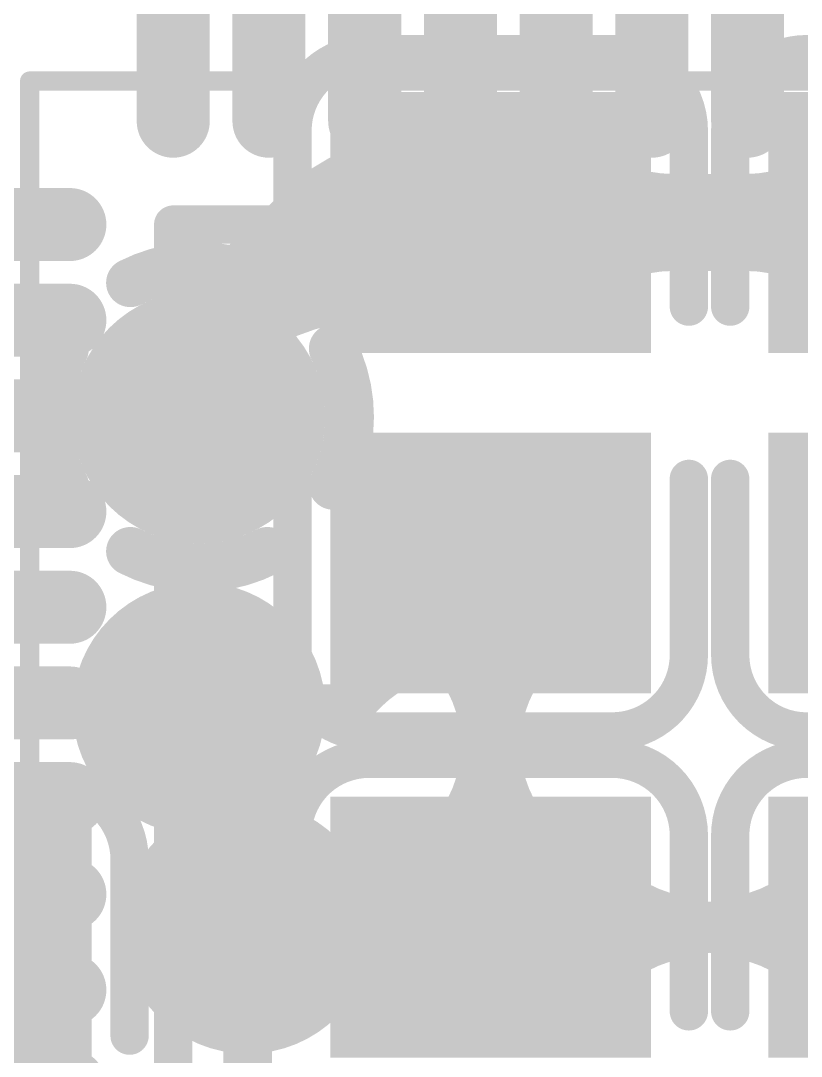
# Model space of a CAD drawing. Header units: millimetres. Extents: x 3.32 to 12.49, y 5.66 to 10.73.
# Drawn here: x 5.1754 to 5.3359, y 6.0421 to 6.2552 of the extents above; entities that cross this region are included whole.
import ezdxf

# ---------------------------------------------------------------- set-up
doc = ezdxf.new("R2010")
doc.units = ezdxf.units.MM
doc.header["$MEASUREMENT"] = 0
for name, color, linetype in [('BottomLayer', 5, 'Continuous'), ('BottomOverlay', 54, 'Continuous'), ('BottomPaste', 16, 'Continuous'), ('BottomSolder', 6, 'Continuous'), ('InternalPlane1', 76, 'Continuous'), ('InternalPlane2', 16, 'Continuous'), ('Mechanical13', 56, 'Continuous'), ('MultiLayer', 9, 'Continuous'), ('TopLayer', 1, 'Continuous'), ('TopOverlay', 2, 'Continuous'), ('TopPaste', 8, 'Continuous'), ('TopSolder', 216, 'Continuous'), ('ViaHoleLayer', 16, 'Continuous')]:
    doc.layers.add(name, color=color, linetype=linetype)

# ---------------------------------------------------------------- blocks, each defined once
blk = doc.blocks.new('0805_C_B_93')
at = {"layer": 'BottomLayer'}
for points in [[(-0.05787, -0.02894), (-0.0122, -0.02894), (-0.05787, 0.02894), (-0.0122, 0.02894)], [(0.0122, -0.02894), (0.05787, -0.02894), (0.0122, 0.02894), (0.05787, 0.02894)]]:
    blk.add_solid(points, dxfattribs=at)
at = {"layer": 'BottomOverlay', "const_width": 0.00787}
for points in [[(-0.06969, 0.025, -0.414213), (-0.05394, 0.04075)], [(0.05394, 0.04075, -0.414214), (0.06968, 0.025)], [(-0.05394, -0.04075, -0.414214), (-0.06969, -0.025)], [(0.06969, -0.025, -0.414213), (0.05394, -0.04075)]]:
    blk.add_lwpolyline(points, format="xyb", dxfattribs=at)
at = {"layer": 'BottomOverlay', "const_width": 0.00394}
for points in [[(-0.05591, 0.04075, 1), (-0.05197, 0.04075, 1)], [(-0.05591, 0.04075, 1), (-0.05197, 0.04075, 1)], [(-0.01969, 0.04075, 1), (-0.01575, 0.04075, 1)], [(0.01575, 0.04075, 1), (0.01969, 0.04075, 1)], [(0.05197, 0.04075, 1), (0.05591, 0.04075, 1)], [(0.05197, 0.04075, 1), (0.05591, 0.04075, 1)], [(-0.07165, 0.025, 1), (-0.06772, 0.025, 1)], [(-0.07165, 0.025, 1), (-0.06772, 0.025, 1)], [(0.06772, 0.025, 1), (0.07165, 0.025, 1)], [(0.06772, 0.025, 1), (0.07165, 0.025, 1)], [(-0.07165, -0.025, 1), (-0.06772, -0.025, 1)], [(-0.07165, -0.025, 1), (-0.06772, -0.025, 1)], [(0.06772, -0.025, 1), (0.07165, -0.025, 1)], [(0.06772, -0.025, 1), (0.07165, -0.025, 1)], [(-0.05591, -0.04075, 1), (-0.05197, -0.04075, 1)], [(-0.05591, -0.04075, 1), (-0.05197, -0.04075, 1)], [(-0.01969, -0.04075, 1), (-0.01575, -0.04075, 1)], [(0.01575, -0.04075, 1), (0.01969, -0.04075, 1)], [(0.05197, -0.04075, 1), (0.05591, -0.04075, 1)], [(0.05197, -0.04075, 1), (0.05591, -0.04075, 1)]]:
    blk.add_lwpolyline(points, format="xyb", close=True, dxfattribs=at)
at = {"layer": 'BottomOverlay', "const_width": 0.00787}
for points in [[(-0.01772, 0.04075), (-0.05394, 0.04075)], [(0.05394, 0.04075), (0.01772, 0.04075)], [(-0.06969, -0.025), (-0.06969, 0.025)], [(0.06968, -0.025), (0.06968, 0.025)], [(-0.01772, -0.04075), (-0.05394, -0.04075)], [(0.05394, -0.04075), (0.01772, -0.04075)]]:
    blk.add_lwpolyline(points, dxfattribs=at)
at = {"layer": 'BottomPaste'}
for points in [[(-0.05787, -0.02894), (-0.0122, -0.02894), (-0.05787, 0.02894), (-0.0122, 0.02894)], [(0.0122, -0.02894), (0.05787, -0.02894), (0.0122, 0.02894), (0.05787, 0.02894)]]:
    blk.add_solid(points, dxfattribs=at)
at = {"layer": 'BottomSolder'}
for points in [[(-0.06187, -0.03294), (-0.0082, -0.03294), (-0.06187, 0.03294), (-0.0082, 0.03294)], [(0.0082, -0.03294), (0.06187, -0.03294), (0.0082, 0.03294), (0.06187, 0.03294)]]:
    blk.add_solid(points, dxfattribs=at)
blk = doc.blocks.new('0805_C_B_120')
at = {"layer": 'BottomLayer'}
for points in [[(-0.05787, -0.02894), (-0.0122, -0.02894), (-0.05787, 0.02894), (-0.0122, 0.02894)], [(0.0122, -0.02894), (0.05787, -0.02894), (0.0122, 0.02894), (0.05787, 0.02894)]]:
    blk.add_solid(points, dxfattribs=at)
at = {"layer": 'BottomOverlay', "const_width": 0.00787}
for points in [[(-0.06969, 0.025, -0.414213), (-0.05394, 0.04075)], [(0.05394, 0.04075, -0.414214), (0.06968, 0.025)], [(-0.05394, -0.04075, -0.414214), (-0.06969, -0.025)], [(0.06969, -0.025, -0.414213), (0.05394, -0.04075)]]:
    blk.add_lwpolyline(points, format="xyb", dxfattribs=at)
at = {"layer": 'BottomOverlay', "const_width": 0.00394}
for points in [[(-0.05591, 0.04075, 1), (-0.05197, 0.04075, 1)], [(-0.05591, 0.04075, 1), (-0.05197, 0.04075, 1)], [(-0.01969, 0.04075, 1), (-0.01575, 0.04075, 1)], [(0.01575, 0.04075, 1), (0.01969, 0.04075, 1)], [(0.05197, 0.04075, 1), (0.05591, 0.04075, 1)], [(0.05197, 0.04075, 1), (0.05591, 0.04075, 1)], [(-0.07165, 0.025, 1), (-0.06772, 0.025, 1)], [(-0.07165, 0.025, 1), (-0.06772, 0.025, 1)], [(0.06772, 0.025, 1), (0.07165, 0.025, 1)], [(0.06772, 0.025, 1), (0.07165, 0.025, 1)], [(-0.07165, -0.025, 1), (-0.06772, -0.025, 1)], [(-0.07165, -0.025, 1), (-0.06772, -0.025, 1)], [(0.06772, -0.025, 1), (0.07165, -0.025, 1)], [(0.06772, -0.025, 1), (0.07165, -0.025, 1)], [(-0.05591, -0.04075, 1), (-0.05197, -0.04075, 1)], [(-0.05591, -0.04075, 1), (-0.05197, -0.04075, 1)], [(-0.01969, -0.04075, 1), (-0.01575, -0.04075, 1)], [(0.01575, -0.04075, 1), (0.01969, -0.04075, 1)], [(0.05197, -0.04075, 1), (0.05591, -0.04075, 1)], [(0.05197, -0.04075, 1), (0.05591, -0.04075, 1)]]:
    blk.add_lwpolyline(points, format="xyb", close=True, dxfattribs=at)
at = {"layer": 'BottomOverlay', "const_width": 0.00787}
for points in [[(-0.05394, 0.04075), (-0.01772, 0.04075)], [(0.01772, 0.04075), (0.05394, 0.04075)], [(-0.06969, 0.025), (-0.06969, -0.025)], [(0.06968, 0.025), (0.06968, -0.025)], [(-0.05394, -0.04075), (-0.01772, -0.04075)], [(0.01772, -0.04075), (0.05394, -0.04075)]]:
    blk.add_lwpolyline(points, dxfattribs=at)
at = {"layer": 'BottomPaste'}
for points in [[(-0.05787, -0.02894), (-0.0122, -0.02894), (-0.05787, 0.02894), (-0.0122, 0.02894)], [(0.0122, -0.02894), (0.05787, -0.02894), (0.0122, 0.02894), (0.05787, 0.02894)]]:
    blk.add_solid(points, dxfattribs=at)
at = {"layer": 'BottomSolder'}
for points in [[(-0.06187, -0.03294), (-0.0082, -0.03294), (-0.06187, 0.03294), (-0.0082, 0.03294)], [(0.0082, -0.03294), (0.06187, -0.03294), (0.0082, 0.03294), (0.06187, 0.03294)]]:
    blk.add_solid(points, dxfattribs=at)
blk = doc.blocks.new('0805_C_B_122')
at = {"layer": 'BottomLayer'}
for points in [[(-0.05787, -0.02894), (-0.0122, -0.02894), (-0.05787, 0.02894), (-0.0122, 0.02894)], [(0.0122, -0.02894), (0.05787, -0.02894), (0.0122, 0.02894), (0.05787, 0.02894)]]:
    blk.add_solid(points, dxfattribs=at)
at = {"layer": 'BottomOverlay', "const_width": 0.00787}
for points in [[(-0.06969, 0.025, -0.414213), (-0.05394, 0.04075)], [(0.05394, 0.04075, -0.414214), (0.06968, 0.025)], [(-0.05394, -0.04075, -0.414214), (-0.06969, -0.025)], [(0.06969, -0.025, -0.414213), (0.05394, -0.04075)]]:
    blk.add_lwpolyline(points, format="xyb", dxfattribs=at)
at = {"layer": 'BottomOverlay', "const_width": 0.00394}
for points in [[(-0.05591, 0.04075, 1), (-0.05197, 0.04075, 1)], [(-0.05591, 0.04075, 1), (-0.05197, 0.04075, 1)], [(-0.01969, 0.04075, 1), (-0.01575, 0.04075, 1)], [(0.01575, 0.04075, 1), (0.01969, 0.04075, 1)], [(0.05197, 0.04075, 1), (0.05591, 0.04075, 1)], [(0.05197, 0.04075, 1), (0.05591, 0.04075, 1)], [(-0.07165, 0.025, 1), (-0.06772, 0.025, 1)], [(-0.07165, 0.025, 1), (-0.06772, 0.025, 1)], [(0.06772, 0.025, 1), (0.07165, 0.025, 1)], [(0.06772, 0.025, 1), (0.07165, 0.025, 1)], [(-0.07165, -0.025, 1), (-0.06772, -0.025, 1)], [(-0.07165, -0.025, 1), (-0.06772, -0.025, 1)], [(0.06772, -0.025, 1), (0.07165, -0.025, 1)], [(0.06772, -0.025, 1), (0.07165, -0.025, 1)], [(-0.05591, -0.04075, 1), (-0.05197, -0.04075, 1)], [(-0.05591, -0.04075, 1), (-0.05197, -0.04075, 1)], [(-0.01969, -0.04075, 1), (-0.01575, -0.04075, 1)], [(0.01575, -0.04075, 1), (0.01969, -0.04075, 1)], [(0.05197, -0.04075, 1), (0.05591, -0.04075, 1)], [(0.05197, -0.04075, 1), (0.05591, -0.04075, 1)]]:
    blk.add_lwpolyline(points, format="xyb", close=True, dxfattribs=at)
at = {"layer": 'BottomOverlay', "const_width": 0.00787}
for points in [[(-0.05394, 0.04075), (-0.01772, 0.04075)], [(0.01772, 0.04075), (0.05394, 0.04075)], [(-0.06969, 0.025), (-0.06969, -0.025)], [(0.06968, 0.025), (0.06968, -0.025)], [(-0.05394, -0.04075), (-0.01772, -0.04075)], [(0.01772, -0.04075), (0.05394, -0.04075)]]:
    blk.add_lwpolyline(points, dxfattribs=at)
at = {"layer": 'BottomPaste'}
for points in [[(-0.05787, -0.02894), (-0.0122, -0.02894), (-0.05787, 0.02894), (-0.0122, 0.02894)], [(0.0122, -0.02894), (0.05787, -0.02894), (0.0122, 0.02894), (0.05787, 0.02894)]]:
    blk.add_solid(points, dxfattribs=at)
at = {"layer": 'BottomSolder'}
for points in [[(-0.06187, -0.03294), (-0.0082, -0.03294), (-0.06187, 0.03294), (-0.0082, 0.03294)], [(0.0082, -0.03294), (0.06187, -0.03294), (0.0082, 0.03294), (0.06187, 0.03294)]]:
    blk.add_solid(points, dxfattribs=at)
blk = doc.blocks.new('0805_C_B_123')
at = {"layer": 'BottomLayer'}
for points in [[(-0.05787, -0.02894), (-0.0122, -0.02894), (-0.05787, 0.02894), (-0.0122, 0.02894)], [(0.0122, -0.02894), (0.05787, -0.02894), (0.0122, 0.02894), (0.05787, 0.02894)]]:
    blk.add_solid(points, dxfattribs=at)
at = {"layer": 'BottomOverlay', "const_width": 0.00787}
for points in [[(-0.06969, 0.025, -0.414213), (-0.05394, 0.04075)], [(0.05394, 0.04075, -0.414214), (0.06968, 0.025)], [(-0.05394, -0.04075, -0.414214), (-0.06969, -0.025)], [(0.06969, -0.025, -0.414213), (0.05394, -0.04075)]]:
    blk.add_lwpolyline(points, format="xyb", dxfattribs=at)
at = {"layer": 'BottomOverlay', "const_width": 0.00394}
for points in [[(-0.05591, 0.04075, 1), (-0.05197, 0.04075, 1)], [(-0.05591, 0.04075, 1), (-0.05197, 0.04075, 1)], [(-0.01969, 0.04075, 1), (-0.01575, 0.04075, 1)], [(0.01575, 0.04075, 1), (0.01969, 0.04075, 1)], [(0.05197, 0.04075, 1), (0.05591, 0.04075, 1)], [(0.05197, 0.04075, 1), (0.05591, 0.04075, 1)], [(-0.07165, 0.025, 1), (-0.06772, 0.025, 1)], [(-0.07165, 0.025, 1), (-0.06772, 0.025, 1)], [(0.06772, 0.025, 1), (0.07165, 0.025, 1)], [(0.06772, 0.025, 1), (0.07165, 0.025, 1)], [(-0.07165, -0.025, 1), (-0.06772, -0.025, 1)], [(-0.07165, -0.025, 1), (-0.06772, -0.025, 1)], [(0.06772, -0.025, 1), (0.07165, -0.025, 1)], [(0.06772, -0.025, 1), (0.07165, -0.025, 1)], [(-0.05591, -0.04075, 1), (-0.05197, -0.04075, 1)], [(-0.05591, -0.04075, 1), (-0.05197, -0.04075, 1)], [(-0.01969, -0.04075, 1), (-0.01575, -0.04075, 1)], [(0.01575, -0.04075, 1), (0.01969, -0.04075, 1)], [(0.05197, -0.04075, 1), (0.05591, -0.04075, 1)], [(0.05197, -0.04075, 1), (0.05591, -0.04075, 1)]]:
    blk.add_lwpolyline(points, format="xyb", close=True, dxfattribs=at)
at = {"layer": 'BottomOverlay', "const_width": 0.00787}
for points in [[(-0.01772, 0.04075), (-0.05394, 0.04075)], [(0.05394, 0.04075), (0.01772, 0.04075)], [(-0.06969, -0.025), (-0.06969, 0.025)], [(0.06968, -0.025), (0.06968, 0.025)], [(-0.01772, -0.04075), (-0.05394, -0.04075)], [(0.05394, -0.04075), (0.01772, -0.04075)]]:
    blk.add_lwpolyline(points, dxfattribs=at)
at = {"layer": 'BottomPaste'}
for points in [[(-0.05787, -0.02894), (-0.0122, -0.02894), (-0.05787, 0.02894), (-0.0122, 0.02894)], [(0.0122, -0.02894), (0.05787, -0.02894), (0.0122, 0.02894), (0.05787, 0.02894)]]:
    blk.add_solid(points, dxfattribs=at)
at = {"layer": 'BottomSolder'}
for points in [[(-0.06187, -0.03294), (-0.0082, -0.03294), (-0.06187, 0.03294), (-0.0082, 0.03294)], [(0.0082, -0.03294), (0.06187, -0.03294), (0.0082, 0.03294), (0.06187, 0.03294)]]:
    blk.add_solid(points, dxfattribs=at)
blk = doc.blocks.new('0805_C_B_124')
at = {"layer": 'BottomLayer'}
for points in [[(-0.05787, -0.02894), (-0.0122, -0.02894), (-0.05787, 0.02894), (-0.0122, 0.02894)], [(0.0122, -0.02894), (0.05787, -0.02894), (0.0122, 0.02894), (0.05787, 0.02894)]]:
    blk.add_solid(points, dxfattribs=at)
at = {"layer": 'BottomOverlay', "const_width": 0.00787}
for points in [[(-0.06969, 0.025, -0.414213), (-0.05394, 0.04075)], [(0.05394, 0.04075, -0.414214), (0.06968, 0.025)], [(-0.05394, -0.04075, -0.414214), (-0.06969, -0.025)], [(0.06969, -0.025, -0.414213), (0.05394, -0.04075)]]:
    blk.add_lwpolyline(points, format="xyb", dxfattribs=at)
at = {"layer": 'BottomOverlay', "const_width": 0.00394}
for points in [[(-0.05591, 0.04075, 1), (-0.05197, 0.04075, 1)], [(-0.05591, 0.04075, 1), (-0.05197, 0.04075, 1)], [(-0.01969, 0.04075, 1), (-0.01575, 0.04075, 1)], [(0.01575, 0.04075, 1), (0.01969, 0.04075, 1)], [(0.05197, 0.04075, 1), (0.05591, 0.04075, 1)], [(0.05197, 0.04075, 1), (0.05591, 0.04075, 1)], [(-0.07165, 0.025, 1), (-0.06772, 0.025, 1)], [(-0.07165, 0.025, 1), (-0.06772, 0.025, 1)], [(0.06772, 0.025, 1), (0.07165, 0.025, 1)], [(0.06772, 0.025, 1), (0.07165, 0.025, 1)], [(-0.07165, -0.025, 1), (-0.06772, -0.025, 1)], [(-0.07165, -0.025, 1), (-0.06772, -0.025, 1)], [(0.06772, -0.025, 1), (0.07165, -0.025, 1)], [(0.06772, -0.025, 1), (0.07165, -0.025, 1)], [(-0.05591, -0.04075, 1), (-0.05197, -0.04075, 1)], [(-0.05591, -0.04075, 1), (-0.05197, -0.04075, 1)], [(-0.01969, -0.04075, 1), (-0.01575, -0.04075, 1)], [(0.01575, -0.04075, 1), (0.01969, -0.04075, 1)], [(0.05197, -0.04075, 1), (0.05591, -0.04075, 1)], [(0.05197, -0.04075, 1), (0.05591, -0.04075, 1)]]:
    blk.add_lwpolyline(points, format="xyb", close=True, dxfattribs=at)
at = {"layer": 'BottomOverlay', "const_width": 0.00787}
for points in [[(-0.01772, 0.04075), (-0.05394, 0.04075)], [(0.05394, 0.04075), (0.01772, 0.04075)], [(-0.06969, -0.025), (-0.06969, 0.025)], [(0.06968, -0.025), (0.06968, 0.025)], [(-0.01772, -0.04075), (-0.05394, -0.04075)], [(0.05394, -0.04075), (0.01772, -0.04075)]]:
    blk.add_lwpolyline(points, dxfattribs=at)
at = {"layer": 'BottomPaste'}
for points in [[(-0.05787, -0.02894), (-0.0122, -0.02894), (-0.05787, 0.02894), (-0.0122, 0.02894)], [(0.0122, -0.02894), (0.05787, -0.02894), (0.0122, 0.02894), (0.05787, 0.02894)]]:
    blk.add_solid(points, dxfattribs=at)
at = {"layer": 'BottomSolder'}
for points in [[(-0.06187, -0.03294), (-0.0082, -0.03294), (-0.06187, 0.03294), (-0.0082, 0.03294)], [(0.0082, -0.03294), (0.06187, -0.03294), (0.0082, 0.03294), (0.06187, 0.03294)]]:
    blk.add_solid(points, dxfattribs=at)
blk = doc.blocks.new('LQFP_48_7_7_05P_162')
at = {"layer": 'Mechanical13', "const_width": 0.00394}
for points in [[(0.1378, 0.1378), (0.1378, -0.1378)], [(0.1378, -0.1378), (-0.1378, -0.1378)]]:
    blk.add_lwpolyline(points, dxfattribs=at)
at = {"layer": 'Mechanical13', "const_width": 0.00197}
blk.add_lwpolyline([(0.13681, -0.1378, 1), (0.13878, -0.1378, 1)], format="xyb", close=True, dxfattribs=at)
blk.add_lwpolyline([(0.13681, -0.1378, 1), (0.13878, -0.1378, 1)], format="xyb", close=True, dxfattribs=at)
at = {"layer": 'TopLayer', "const_width": 0.01102}
for points in [[(0.12953, 0.04921), (0.18937, 0.04921)], [(0.12953, 0.02953), (0.18937, 0.02953)], [(0.12953, 0.00984), (0.18937, 0.00984)], [(0.12953, -0.00984), (0.18937, -0.00984)], [(0.12953, -0.02953), (0.18937, -0.02953)], [(0.12953, -0.04921), (0.18937, -0.04921)], [(0.12953, -0.0689), (0.18937, -0.0689)], [(0.12953, -0.08858), (0.18937, -0.08858)], [(0.12953, -0.10827), (0.18937, -0.10827)], [(-0.00984, -0.18937), (-0.00984, -0.12953)], [(0.00984, -0.18937), (0.00984, -0.12953)], [(0.02953, -0.18937), (0.02953, -0.12953)], [(0.04921, -0.18937), (0.04921, -0.12953)], [(0.0689, -0.18937), (0.0689, -0.12953)], [(0.08858, -0.18937), (0.08858, -0.12953)], [(0.10827, -0.18937), (0.10827, -0.12953)]]:
    blk.add_lwpolyline(points, dxfattribs=at)
at = {"layer": 'TopLayer', "const_width": 0.00551}
for points in [[(0.12677, 0.04921, 1), (0.13228, 0.04921, 1)], [(0.12677, 0.02953, 1), (0.13228, 0.02953, 1)], [(0.12677, 0.00984, 1), (0.13228, 0.00984, 1)], [(0.12677, -0.00984, 1), (0.13228, -0.00984, 1)], [(0.12677, -0.02953, 1), (0.13228, -0.02953, 1)], [(0.12677, -0.04921, 1), (0.13228, -0.04921, 1)], [(0.12677, -0.0689, 1), (0.13228, -0.0689, 1)], [(0.12677, -0.08858, 1), (0.13228, -0.08858, 1)], [(0.12677, -0.10827, 1), (0.13228, -0.10827, 1)], [(-0.0126, -0.12953, 1), (-0.00709, -0.12953, 1)], [(0.00709, -0.12953, 1), (0.0126, -0.12953, 1)], [(0.02677, -0.12953, 1), (0.03228, -0.12953, 1)], [(0.04646, -0.12953, 1), (0.05197, -0.12953, 1)], [(0.06614, -0.12953, 1), (0.07165, -0.12953, 1)], [(0.08583, -0.12953, 1), (0.09134, -0.12953, 1)], [(0.10551, -0.12953, 1), (0.11102, -0.12953, 1)]]:
    blk.add_lwpolyline(points, format="xyb", close=True, dxfattribs=at)
at = {"layer": 'TopOverlay', "const_width": 0.00787}
for points in [[(0.10827, 0.10827), (0.10827, -0.10827)], [(0.10827, -0.10827), (-0.10827, -0.10827)]]:
    blk.add_lwpolyline(points, dxfattribs=at)
at = {"layer": 'TopOverlay', "const_width": 0.00394}
blk.add_lwpolyline([(0.1063, -0.10827, 1), (0.11024, -0.10827, 1)], format="xyb", close=True, dxfattribs=at)
blk.add_lwpolyline([(0.1063, -0.10827, 1), (0.11024, -0.10827, 1)], format="xyb", close=True, dxfattribs=at)
at = {"layer": 'TopPaste', "const_width": 0.01102}
for points in [[(0.12953, 0.04921), (0.18937, 0.04921)], [(0.12953, 0.02953), (0.18937, 0.02953)], [(0.12953, 0.00984), (0.18937, 0.00984)], [(0.12953, -0.00984), (0.18937, -0.00984)], [(0.12953, -0.02953), (0.18937, -0.02953)], [(0.12953, -0.04921), (0.18937, -0.04921)], [(0.12953, -0.0689), (0.18937, -0.0689)], [(0.12953, -0.08858), (0.18937, -0.08858)], [(0.12953, -0.10827), (0.18937, -0.10827)], [(-0.00984, -0.18937), (-0.00984, -0.12953)], [(0.00984, -0.18937), (0.00984, -0.12953)], [(0.02953, -0.18937), (0.02953, -0.12953)], [(0.04921, -0.18937), (0.04921, -0.12953)], [(0.0689, -0.18937), (0.0689, -0.12953)], [(0.08858, -0.18937), (0.08858, -0.12953)], [(0.10827, -0.18937), (0.10827, -0.12953)]]:
    blk.add_lwpolyline(points, dxfattribs=at)
at = {"layer": 'TopPaste', "const_width": 0.00551}
for points in [[(0.12677, 0.04921, 1), (0.13228, 0.04921, 1)], [(0.12677, 0.02953, 1), (0.13228, 0.02953, 1)], [(0.12677, 0.00984, 1), (0.13228, 0.00984, 1)], [(0.12677, -0.00984, 1), (0.13228, -0.00984, 1)], [(0.12677, -0.02953, 1), (0.13228, -0.02953, 1)], [(0.12677, -0.04921, 1), (0.13228, -0.04921, 1)], [(0.12677, -0.0689, 1), (0.13228, -0.0689, 1)], [(0.12677, -0.08858, 1), (0.13228, -0.08858, 1)], [(0.12677, -0.10827, 1), (0.13228, -0.10827, 1)], [(-0.0126, -0.12953, 1), (-0.00709, -0.12953, 1)], [(0.00709, -0.12953, 1), (0.0126, -0.12953, 1)], [(0.02677, -0.12953, 1), (0.03228, -0.12953, 1)], [(0.04646, -0.12953, 1), (0.05197, -0.12953, 1)], [(0.06614, -0.12953, 1), (0.07165, -0.12953, 1)], [(0.08583, -0.12953, 1), (0.09134, -0.12953, 1)], [(0.10551, -0.12953, 1), (0.11102, -0.12953, 1)]]:
    blk.add_lwpolyline(points, format="xyb", close=True, dxfattribs=at)
at = {"layer": 'TopSolder', "const_width": 0.01502}
for points in [[(0.12953, 0.0689), (0.18937, 0.0689)], [(0.12953, 0.04921), (0.18937, 0.04921)], [(0.12953, 0.02953), (0.18937, 0.02953)], [(0.12953, 0.00984), (0.18937, 0.00984)], [(0.12953, -0.00984), (0.18937, -0.00984)], [(0.12953, -0.02953), (0.18937, -0.02953)], [(0.12953, -0.04921), (0.18937, -0.04921)], [(0.12953, -0.0689), (0.18937, -0.0689)], [(0.12953, -0.08858), (0.18937, -0.08858)], [(0.12953, -0.10827), (0.18937, -0.10827)], [(-0.00984, -0.18937), (-0.00984, -0.12953)], [(0.00984, -0.18937), (0.00984, -0.12953)], [(0.02953, -0.18937), (0.02953, -0.12953)], [(0.04921, -0.18937), (0.04921, -0.12953)], [(0.0689, -0.18937), (0.0689, -0.12953)], [(0.08858, -0.18937), (0.08858, -0.12953)], [(0.10827, -0.18937), (0.10827, -0.12953)]]:
    blk.add_lwpolyline(points, dxfattribs=at)
at = {"layer": 'TopSolder', "const_width": 0.00751}
for points in [[(0.12577, 0.0689, 1), (0.13328, 0.0689, 1)], [(0.12577, 0.04921, 1), (0.13328, 0.04921, 1)], [(0.12577, 0.02953, 1), (0.13328, 0.02953, 1)], [(0.12577, 0.00984, 1), (0.13328, 0.00984, 1)], [(0.12577, -0.00984, 1), (0.13328, -0.00984, 1)], [(0.12577, -0.02953, 1), (0.13328, -0.02953, 1)], [(0.12577, -0.04921, 1), (0.13328, -0.04921, 1)], [(0.12577, -0.0689, 1), (0.13328, -0.0689, 1)], [(0.12577, -0.08858, 1), (0.13328, -0.08858, 1)], [(0.12577, -0.10827, 1), (0.13328, -0.10827, 1)], [(-0.0136, -0.12953, 1), (-0.00609, -0.12953, 1)], [(0.00609, -0.12953, 1), (0.0136, -0.12953, 1)], [(0.02577, -0.12953, 1), (0.03328, -0.12953, 1)], [(0.04546, -0.12953, 1), (0.05297, -0.12953, 1)], [(0.06514, -0.12953, 1), (0.07265, -0.12953, 1)], [(0.08483, -0.12953, 1), (0.09234, -0.12953, 1)], [(0.10451, -0.12953, 1), (0.11202, -0.12953, 1)]]:
    blk.add_lwpolyline(points, format="xyb", close=True, dxfattribs=at)

msp = doc.modelspace()

# ---------------------------------------------------------------- linework, layer by layer
at = {"layer": 'BottomLayer'}
for points, const_width in [([(5.3091, 6.2137, -0.198912), (5.28719, 6.22278)], 0.02), ([(5.34683, 6.22278, -0.198912), (5.32492, 6.2137)], 0.02), ([(5.23576, 6.21241, -0.275221), (5.26795, 6.22057)], 0.02), ([(5.25637, 6.2223, -0.212356), (5.23705, 6.2137)], 0.02), ([(5.23705, 6.2137, -0.212356), (5.25637, 6.20511)], 0.02), ([(5.28719, 6.20463, -0.198912), (5.3091, 6.2137)], 0.02), ([(5.32492, 6.2137, -0.198912), (5.34683, 6.20463)], 0.02), ([(5.21201, 6.18866, -0.275221), (5.26225, 6.2014)], 0.02), ([(5.21401, 6.17366, -0.198912), (5.22603, 6.20268)], 0.02), ([(5.24871, 6.13888, -0.269839), (5.24205, 6.11366)], 0.01), ([(5.2594, 6.13101, -0.198912), (5.27201, 6.10057)], 0.01), ([(5.27201, 6.10057, -0.198912), (5.28462, 6.13101)], 0.01), ([(5.24588, 6.11749, -0.198912), (5.26591, 6.12579)], 0.01), ([(5.22891, 6.11366, -0.198912), (5.21696, 6.11861)], 0.01), ([(5.21696, 6.10871, -0.198912), (5.22891, 6.11366)], 0.01), ([(5.27201, 6.11176, -0.198912), (5.2594, 6.08131)], 0.01), ([(5.28462, 6.08131, -0.198912), (5.27201, 6.11176)], 0.01), ([(5.25329, 6.08131, -0.198912), (5.22275, 6.06866)], 0.01), ([(5.32126, 6.06866, -0.198912), (5.29072, 6.08131)], 0.01), ([(5.34329, 6.08131, -0.198912), (5.31275, 6.06866)], 0.01), ([(5.23883, 6.07297, -0.198912), (5.22551, 6.07472)], 0.01), ([(5.23891, 6.06866, -0.198912), (5.22696, 6.07361)], 0.01), ([(5.22807, 6.06516, -0.198912), (5.23793, 6.07273)], 0.01), ([(5.23783, 6.06467, -0.198912), (5.22807, 6.07216)], 0.01), ([(5.22294, 6.06866, -0.198912), (5.25329, 6.05609)], 0.01), ([(5.22696, 6.06371, -0.198912), (5.23891, 6.06866)], 0.01), ([(5.29072, 6.05609, -0.198912), (5.32107, 6.06866)], 0.01), ([(5.31294, 6.06866, -0.198912), (5.34329, 6.05609)], 0.01), ([(5.22551, 6.0626, -0.198912), (5.23896, 6.06437)], 0.01)]:
    msp.add_lwpolyline(points, format="xyb", dxfattribs=dict(at, const_width=const_width))
for points, const_width in [([(5.28219, 6.22278, 1), (5.29219, 6.22278, 1)], 0.01), ([(5.25137, 6.2223, 1), (5.26137, 6.2223, 1)], 0.01), ([(5.26295, 6.22057, 1), (5.27295, 6.22057, 1)], 0.01), ([(5.23076, 6.21241, 1), (5.24076, 6.21241, 1)], 0.01), ([(5.23205, 6.2137, 1), (5.24205, 6.2137, 1)], 0.01), ([(5.23205, 6.2137, 1), (5.24205, 6.2137, 1)], 0.01), ([(5.23205, 6.2137, 1), (5.24205, 6.2137, 1)], 0.01), ([(5.23205, 6.2137, 1), (5.24205, 6.2137, 1)], 0.01), ([(5.26701, 6.2137, 1), (5.27701, 6.2137, 1)], 0.01), ([(5.26701, 6.2137, 1), (5.27701, 6.2137, 1)], 0.01), ([(5.3041, 6.2137, 1), (5.3141, 6.2137, 1)], 0.01), ([(5.3041, 6.2137, 1), (5.3141, 6.2137, 1)], 0.01), ([(5.31992, 6.2137, 1), (5.32992, 6.2137, 1)], 0.01), ([(5.31992, 6.2137, 1), (5.32992, 6.2137, 1)], 0.01), ([(5.25137, 6.20511, 1), (5.26137, 6.20511, 1)], 0.01), ([(5.28219, 6.20463, 1), (5.29219, 6.20463, 1)], 0.01), ([(5.22103, 6.20268, 1), (5.23103, 6.20268, 1)], 0.01), ([(5.25725, 6.2014, 1), (5.26725, 6.2014, 1)], 0.01), ([(5.20701, 6.18866, 1), (5.21701, 6.18866, 1)], 0.01), ([(5.20701, 6.18866, 1), (5.21701, 6.18866, 1)], 0.01), ([(5.20701, 6.18866, 1), (5.21701, 6.18866, 1)], 0.01), ([(5.20601, 6.17366, 1), (5.21801, 6.17366, 1)], 0.012), ([(5.20701, 6.17366, 1), (5.21701, 6.17366, 1)], 0.01), ([(5.20901, 6.17366, 1), (5.21901, 6.17366, 1)], 0.01), ([(5.26951, 6.14362, 1), (5.27451, 6.14362, 1)], 0.005), ([(5.26951, 6.14362, 1), (5.27451, 6.14362, 1)], 0.005), ([(5.24621, 6.13888, 1), (5.25121, 6.13888, 1)], 0.005), ([(5.2569, 6.13101, 1), (5.2619, 6.13101, 1)], 0.005), ([(5.28212, 6.13101, 1), (5.28712, 6.13101, 1)], 0.005), ([(5.26341, 6.12579, 1), (5.26841, 6.12579, 1)], 0.005), ([(5.20601, 6.11366, 1), (5.21801, 6.11366, 1)], 0.012), ([(5.21446, 6.11861, 1), (5.21946, 6.11861, 1)], 0.005), ([(5.24338, 6.11749, 1), (5.24838, 6.11749, 1)], 0.005), ([(5.20951, 6.11366, 1), (5.21451, 6.11366, 1)], 0.005), ([(5.22641, 6.11366, 1), (5.23141, 6.11366, 1)], 0.005), ([(5.22641, 6.11366, 1), (5.23141, 6.11366, 1)], 0.005), ([(5.23955, 6.11366, 1), (5.24455, 6.11366, 1)], 0.005), ([(5.23955, 6.11366, 1), (5.24455, 6.11366, 1)], 0.005), ([(5.23955, 6.11366, 1), (5.24455, 6.11366, 1)], 0.005), ([(5.26951, 6.11176, 1), (5.27451, 6.11176, 1)], 0.005), ([(5.26951, 6.11176, 1), (5.27451, 6.11176, 1)], 0.005), ([(5.21446, 6.10871, 1), (5.21946, 6.10871, 1)], 0.005), ([(5.26951, 6.10057, 1), (5.27451, 6.10057, 1)], 0.005), ([(5.26951, 6.10057, 1), (5.27451, 6.10057, 1)], 0.005), ([(5.25079, 6.08131, 1), (5.25579, 6.08131, 1)], 0.005), ([(5.2569, 6.08131, 1), (5.2619, 6.08131, 1)], 0.005), ([(5.28212, 6.08131, 1), (5.28712, 6.08131, 1)], 0.005), ([(5.28822, 6.08131, 1), (5.29322, 6.08131, 1)], 0.005), ([(5.21601, 6.06866, 1), (5.22801, 6.06866, 1)], 0.012), ([(5.22301, 6.07472, 1), (5.22801, 6.07472, 1)], 0.005), ([(5.22446, 6.07361, 1), (5.22946, 6.07361, 1)], 0.005), ([(5.22557, 6.07216, 1), (5.23057, 6.07216, 1)], 0.005), ([(5.23543, 6.07273, 1), (5.24043, 6.07273, 1)], 0.005), ([(5.23633, 6.07297, 1), (5.24133, 6.07297, 1)], 0.005), ([(5.21951, 6.06866, 1), (5.22451, 6.06866, 1)], 0.005), ([(5.22025, 6.06866, 1), (5.22525, 6.06866, 1)], 0.005), ([(5.22044, 6.06866, 1), (5.22544, 6.06866, 1)], 0.005), ([(5.23641, 6.06866, 1), (5.24141, 6.06866, 1)], 0.005), ([(5.23641, 6.06866, 1), (5.24141, 6.06866, 1)], 0.005), ([(5.26947, 6.06866, 1), (5.27447, 6.06866, 1)], 0.005), ([(5.26951, 6.0687, 1), (5.27451, 6.0687, 1)], 0.005), ([(5.26951, 6.06866, 1), (5.27451, 6.06866, 1)], 0.005), ([(5.31025, 6.06866, 1), (5.31525, 6.06866, 1)], 0.005), ([(5.31044, 6.06866, 1), (5.31544, 6.06866, 1)], 0.005), ([(5.31857, 6.06866, 1), (5.32357, 6.06866, 1)], 0.005), ([(5.31876, 6.06866, 1), (5.32376, 6.06866, 1)], 0.005), ([(5.22446, 6.06371, 1), (5.22946, 6.06371, 1)], 0.005), ([(5.22557, 6.06516, 1), (5.23057, 6.06516, 1)], 0.005), ([(5.23533, 6.06467, 1), (5.24033, 6.06467, 1)], 0.005), ([(5.23646, 6.06437, 1), (5.24146, 6.06437, 1)], 0.005), ([(5.22301, 6.0626, 1), (5.22801, 6.0626, 1)], 0.005), ([(5.25079, 6.05609, 1), (5.25579, 6.05609, 1)], 0.005), ([(5.28822, 6.05609, 1), (5.29322, 6.05609, 1)], 0.005)]:
    msp.add_lwpolyline(points, format="xyb", close=True, dxfattribs=dict(at, const_width=const_width))
for points, const_width in [([(5.21201, 6.18866), (5.23705, 6.2137)], 0.02), ([(5.23705, 6.2137), (5.27201, 6.2137)], 0.02), ([(5.27201, 6.2137), (5.36201, 6.2137)], 0.02), ([(5.21201, 6.17366), (5.21201, 6.18866)], 0.02), ([(5.24205, 6.11366), (5.27201, 6.14362)], 0.01), ([(5.27201, 6.0687), (5.27201, 6.14362)], 0.01), ([(5.21201, 6.11366), (5.24205, 6.11366)], 0.01), ([(5.22201, 6.06866), (5.27197, 6.06866)], 0.01), ([(5.27201, 6.06866), (5.36197, 6.06866)], 0.01)]:
    msp.add_lwpolyline(points, dxfattribs=dict(at, const_width=const_width))
at = {"layer": 'InternalPlane1', "const_width": 0.01}
for points in [[(5.19793, 6.20128, -0.240079), (5.22608, 6.20128)], [(5.18439, 6.15959, -0.240079), (5.18439, 6.18774)], [(5.23963, 6.18774, -0.240079), (5.23963, 6.15959)], [(5.22608, 6.14604, -0.240079), (5.19793, 6.14604)]]:
    msp.add_lwpolyline(points, format="xyb", dxfattribs=at)
at = {"layer": 'InternalPlane1'}
for points, const_width in [([(5.19543, 6.20128, 1), (5.20043, 6.20128, 1)], 0.005), ([(5.22358, 6.20128, 1), (5.22858, 6.20128, 1)], 0.005), ([(5.18189, 6.18774, 1), (5.18689, 6.18774, 1)], 0.005), ([(5.23713, 6.18774, 1), (5.24213, 6.18774, 1)], 0.005), ([(5.18189, 6.15959, 1), (5.18689, 6.15959, 1)], 0.005), ([(5.23713, 6.15959, 1), (5.24213, 6.15959, 1)], 0.005), ([(5.19543, 6.14604, 1), (5.20043, 6.14604, 1)], 0.005), ([(5.22358, 6.14604, 1), (5.22858, 6.14604, 1)], 0.005), ([(5.19901, 6.11366, 1), (5.22501, 6.11366, 1)], 0.026), ([(5.20901, 6.06866, 1), (5.23501, 6.06866, 1)], 0.026)]:
    msp.add_lwpolyline(points, format="xyb", close=True, dxfattribs=dict(at, const_width=const_width))
at = {"layer": 'InternalPlane2', "const_width": 0.026}
for points in [[(5.19901, 6.17366, 1), (5.22501, 6.17366, 1)], [(5.19901, 6.11366, 1), (5.22501, 6.11366, 1)], [(5.20901, 6.06866, 1), (5.23501, 6.06866, 1)]]:
    msp.add_lwpolyline(points, format="xyb", close=True, dxfattribs=at)
at = {"layer": 'MultiLayer', "const_width": 0.012}
for points in [[(5.20601, 6.17366, 1), (5.21801, 6.17366, 1)], [(5.20601, 6.11366, 1), (5.21801, 6.11366, 1)], [(5.21601, 6.06866, 1), (5.22801, 6.06866, 1)]]:
    msp.add_lwpolyline(points, format="xyb", close=True, dxfattribs=at)
at = {"layer": 'TopLayer'}
for points, const_width in [([(5.20601, 6.17366, 1), (5.21801, 6.17366, 1)], 0.012), ([(5.20456, 6.17861, 1), (5.20956, 6.17861, 1)], 0.005), ([(5.19204, 6.1739, 1), (5.19704, 6.1739, 1)], 0.005), ([(5.19318, 6.1739, 1), (5.19818, 6.1739, 1)], 0.005), ([(5.20927, 6.1739, 1), (5.21427, 6.1739, 1)], 0.005), ([(5.20927, 6.1739, 1), (5.21427, 6.1739, 1)], 0.005), ([(5.20951, 6.17366, 1), (5.21451, 6.17366, 1)], 0.005), ([(5.20456, 6.16871, 1), (5.20956, 6.16871, 1)], 0.005), ([(5.20601, 6.11366, 1), (5.21801, 6.11366, 1)], 0.012), ([(5.20456, 6.11861, 1), (5.20956, 6.11861, 1)], 0.005), ([(5.18976, 6.11484, 1), (5.19476, 6.11484, 1)], 0.005), ([(5.19546, 6.11484, 1), (5.20046, 6.11484, 1)], 0.005), ([(5.20833, 6.11484, 1), (5.21333, 6.11484, 1)], 0.005), ([(5.20833, 6.11484, 1), (5.21333, 6.11484, 1)], 0.005), ([(5.20951, 6.11366, 1), (5.21451, 6.11366, 1)], 0.005), ([(5.20456, 6.10871, 1), (5.20956, 6.10871, 1)], 0.005), ([(5.21601, 6.06866, 1), (5.22801, 6.06866, 1)], 0.012), ([(5.21951, 6.06866, 1), (5.22451, 6.06866, 1)], 0.005), ([(5.21456, 6.06371, 1), (5.21956, 6.06371, 1)], 0.005), ([(5.22446, 6.06371, 1), (5.22946, 6.06371, 1)], 0.005), ([(5.21951, 6.05176, 1), (5.22451, 6.05176, 1)], 0.005), ([(5.21951, 6.05176, 1), (5.22451, 6.05176, 1)], 0.005)]:
    msp.add_lwpolyline(points, format="xyb", close=True, dxfattribs=dict(at, const_width=const_width))
at = {"layer": 'TopLayer', "const_width": 0.01}
for points in [[(5.20706, 6.17861, -0.198912), (5.19568, 6.1739)], [(5.19454, 6.1739, -0.198912), (5.20706, 6.16871)], [(5.20706, 6.11861, -0.198912), (5.19796, 6.11484)], [(5.19226, 6.11484, -0.198912), (5.20706, 6.10871)], [(5.21706, 6.06371, -0.198912), (5.22201, 6.05176)], [(5.22201, 6.05176, -0.198912), (5.22696, 6.06371)]]:
    msp.add_lwpolyline(points, format="xyb", dxfattribs=at)
for points in [[(5.15555, 6.1739), (5.21177, 6.1739)], [(5.21177, 6.1739), (5.21201, 6.17366)], [(5.15555, 6.11484), (5.21083, 6.11484)], [(5.21083, 6.11484), (5.21201, 6.11366)], [(5.22201, 6.02866), (5.22201, 6.06866)]]:
    msp.add_lwpolyline(points, dxfattribs=at)
at = {"layer": 'ViaHoleLayer', "const_width": 0.006}
for points in [[(5.20901, 6.17366, 1), (5.21501, 6.17366, 1)], [(5.20901, 6.11366, 1), (5.21501, 6.11366, 1)], [(5.21901, 6.06866, 1), (5.22501, 6.06866, 1)]]:
    msp.add_lwpolyline(points, format="xyb", close=True, dxfattribs=at)

# ---------------------------------------------------------------- block references
for name, p, rotation in [('LQFP_48_7_7_05P_162', (5.315, 6.105), 180), ('0805_C_B_93', (5.27201, 6.17866), 270), ('0805_C_B_122', (5.36201, 6.17866), 90), ('0805_C_B_124', (5.27201, 6.03366), 270), ('0805_C_B_123', (5.36201, 6.03366), 270), ('0805_C_B_120', (5.15701, 6.02866), 90)]:
    msp.add_blockref(name, p, dxfattribs=dict(rotation=rotation))

doc.saveas('drawing.dxf')
